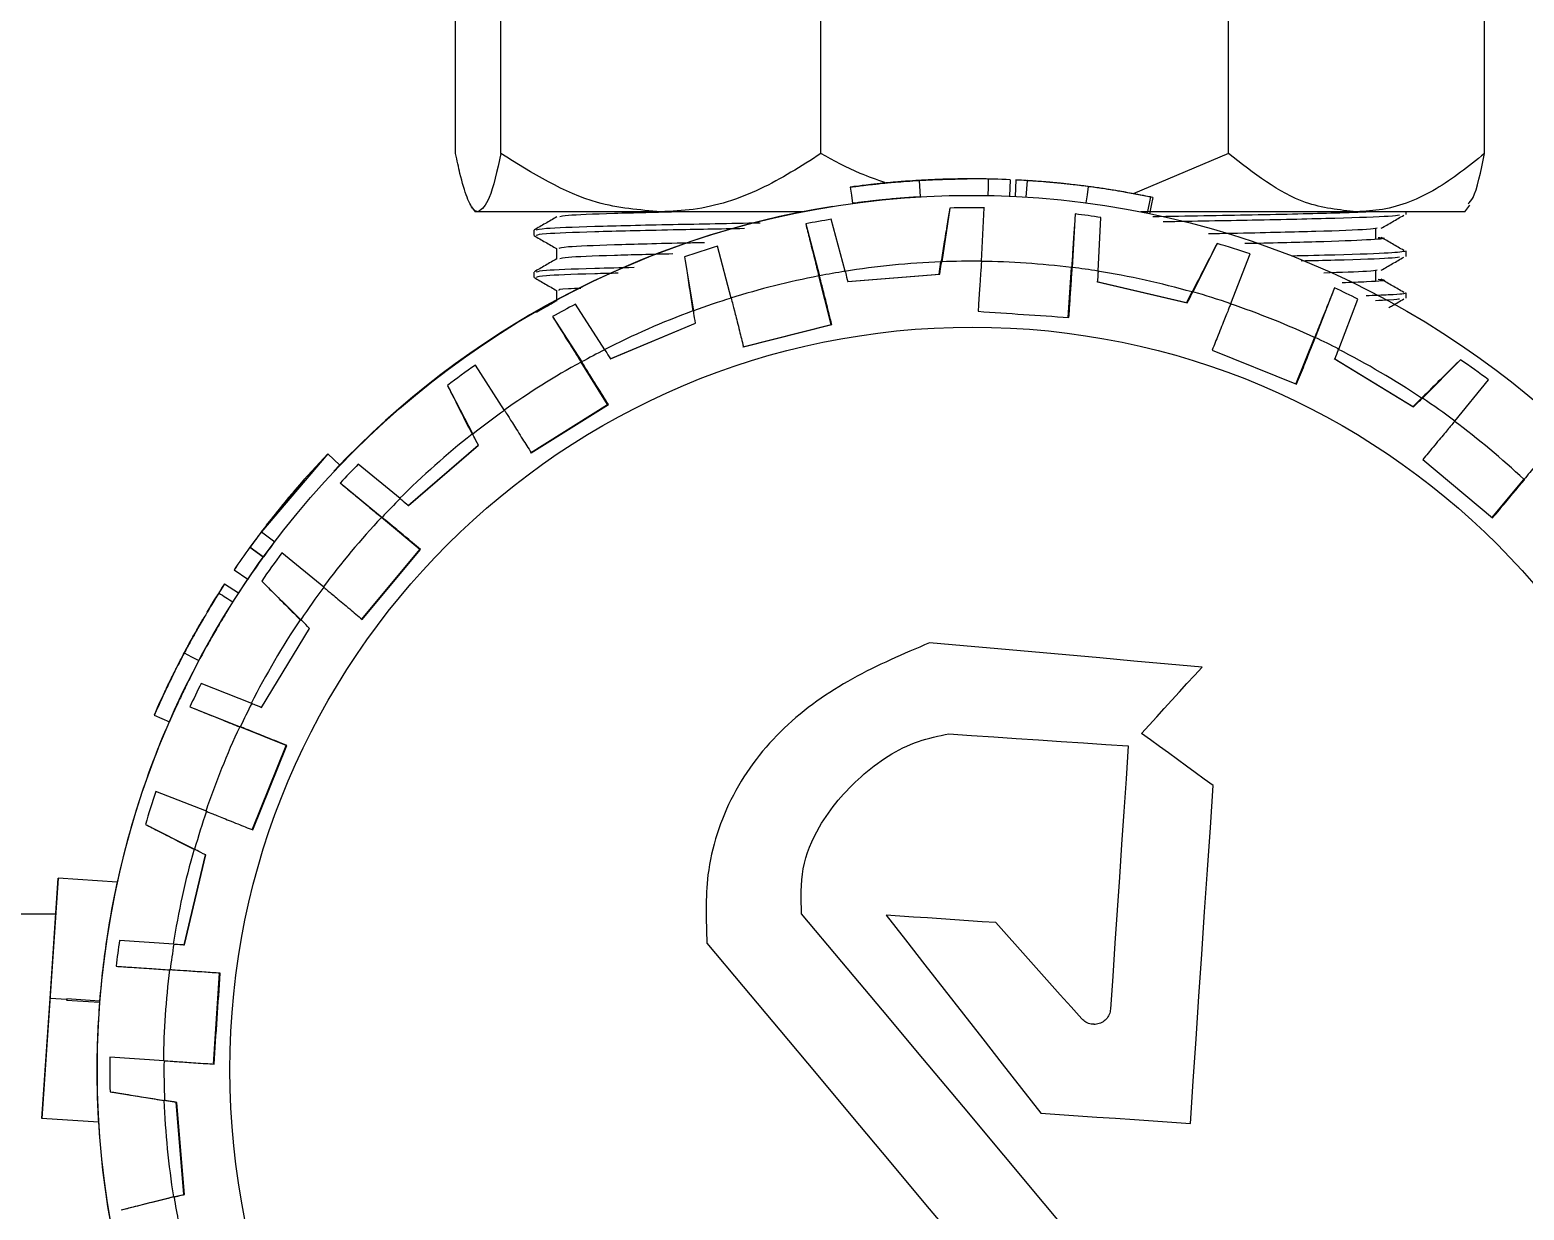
# Model space of a CAD drawing. Extents: x 75 to 2075, y 25 to 1460.
# Drawn here: x 618.4 to 693.9, y 686.2 to 745.8 of the extents above; entities that cross this region are included whole.
import ezdxf

# ---------------------------------------------------------------- set-up
doc = ezdxf.new("R2010")
doc.units = 0
doc.header["$LTSCALE"] = 5
doc.linetypes.add('SLD-KATı', pattern=[0])
doc.layers.get('0').update_dxf_attribs({"linetype": 'CONTINUOUS'})

msp = doc.modelspace()

# ---------------------------------------------------------------- linework, layer by layer
at = {"color": 7, "linetype": 'SLD-KATı'}
for p, q in [((639.938, 739.561), (639.938, 753.676)), ((642.221, 739.561), (642.221, 753.676)), ((658.392, 739.561), (658.392, 753.676)), ((678.976, 739.561), (678.976, 753.676)), ((691.917, 739.561), (691.917, 753.676)), ((678.976, 739.561), (674.168, 737.532)), ((666, 738.285), (665.994, 738.285)), ((667.959, 738.242), (667.922, 737.41)), ((663.356, 738.207), (663.405, 737.375)), ((672.424, 737.824), (672.225, 737.852)), ((672.566, 737.803), (672.424, 737.824)), ((675.166, 737.341), (673.793, 737.604)), ((640.744, 736.88), (640.927, 736.618)), ((664.897, 736.811), (664.493, 734.094)), ((666.006, 737.452), (666, 737.452)), ((666.499, 734.121), (666.646, 736.821)), ((675.032, 737.369), (674.865, 736.552)), ((690.927, 736.618), (691.165, 736.958)), ((641.08, 736.618), (640.927, 736.618)), ((650.307, 736.618), (641.08, 736.618)), ((657.441, 736.618), (650.307, 736.618)), ((657.623, 736.011), (658.319, 733.386)), ((659.614, 733.614), (658.917, 736.244)), ((671.236, 736.51), (671.089, 733.81)), ((672.391, 733.627), (672.539, 736.333)), ((685.446, 736.618), (674.545, 736.618)), ((690.927, 736.618), (685.446, 736.618)), ((687.961, 736.485), (687.961, 736.618)), ((643.893, 735.691), (643.893, 735.427)), ((686.424, 735.23), (686.424, 735.759)), ((645.039, 734.765), (645.039, 734.24)), ((653.858, 732.263), (653.162, 734.888)), ((678.402, 735.024), (677.179, 732.575)), ((679.096, 731.981), (680.069, 734.492)), ((687.961, 734.368), (687.961, 734.633)), ((651.501, 734.338), (651.958, 731.618)), ((664.357, 733.471), (664.457, 734.089)), ((670.883, 731.284), (671.054, 733.805)), ((643.893, 733.575), (643.893, 733.31)), ((658.903, 730.93), (658.286, 733.381)), ((659.739, 733.092), (664.385, 733.471)), ((659.747, 733.092), (664.393, 733.471)), ((664.357, 733.471), (664.362, 733.471)), ((664.385, 733.471), (664.393, 733.471)), ((676.861, 732.015), (672.325, 733.089)), ((672.356, 733.089), (676.892, 732.015)), ((686.424, 733.113), (686.424, 733.642)), ((645.039, 732.648), (645.039, 732.123)), ((676.857, 732.015), (677.142, 732.571)), ((684.338, 732.779), (683.365, 730.267)), ((684.547, 729.69), (685.522, 732.207)), ((687.961, 732.251), (687.961, 732.516)), ((647.467, 729.654), (645.989, 731.951)), ((676.884, 732.015), (676.861, 732.015)), ((644.83, 731.329), (646.305, 729.037)), ((647.746, 729.198), (652.047, 730.994)), ((647.754, 729.198), (652.055, 730.994)), ((652.02, 730.994), (652.024, 730.994)), ((652.047, 730.994), (652.055, 730.994)), ((654.442, 729.807), (658.903, 730.93)), ((654.478, 729.807), (658.939, 730.93)), ((658.903, 730.93), (658.939, 730.93)), ((682.387, 727.917), (683.328, 730.263)), ((678.155, 729.631), (682.424, 727.917)), ((688.298, 726.767), (684.316, 729.19)), ((684.348, 729.19), (688.329, 726.767)), ((642.409, 726.59), (640.935, 728.882)), ((647.617, 726.892), (646.273, 729.032)), ((690.694, 729.151), (688.775, 727.211)), ((639.525, 727.846), (640.802, 725.389)), ((690.415, 726.053), (692.114, 728.13)), ((688.295, 726.768), (688.737, 727.207)), ((643.722, 724.446), (647.617, 726.892)), ((643.758, 724.446), (647.654, 726.892)), ((647.617, 726.892), (647.654, 726.892)), ((688.321, 726.767), (688.298, 726.767)), ((637.543, 721.788), (641.079, 724.826)), ((637.552, 721.788), (641.087, 724.826)), ((641.051, 724.826), (641.056, 724.826)), ((641.079, 724.826), (641.087, 724.826)), ((633.483, 724.396), (630.134, 720.462)), ((633.482, 724.396), (633.483, 724.396)), ((633.483, 724.396), (634.085, 723.819)), ((688.793, 724.11), (692.324, 721.161)), ((637.137, 722.134), (635.02, 723.872)), ((630.387, 720.795), (632.314, 723.126)), ((634.11, 722.923), (636.223, 721.188)), ((692.287, 721.161), (693.908, 723.101)), ((638.132, 719.564), (636.192, 721.184)), ((630.134, 720.462), (630.798, 719.958)), ((630.381, 720.795), (630.383, 720.795)), ((630.384, 720.795), (630.387, 720.795)), ((629.546, 719.675), (629.544, 719.675)), ((629.544, 719.675), (629.545, 719.675)), ((629.551, 719.675), (629.547, 719.675)), ((629.547, 719.675), (630.222, 719.187)), ((629.551, 719.675), (630.226, 719.187)), ((633.274, 717.657), (631.162, 719.392)), ((635.183, 716.034), (638.132, 719.564)), ((635.22, 716.034), (638.169, 719.564)), ((638.132, 719.564), (638.169, 719.564)), ((630.226, 719.187), (630.222, 719.187)), ((628.745, 718.531), (628.744, 718.531)), ((628.744, 718.531), (629.434, 718.063)), ((628.745, 718.531), (629.435, 718.063)), ((629.423, 718.07), (628.963, 717.377)), ((629.435, 718.063), (629.434, 718.063)), ((630.141, 717.971), (632.116, 716.018)), ((628.265, 717.832), (628.268, 717.832)), ((628.268, 717.832), (628.966, 717.377)), ((627.369, 716.391), (627.365, 716.391)), ((630.13, 711.589), (632.554, 715.57)), ((630.138, 711.589), (632.562, 715.57)), ((632.526, 715.57), (632.531, 715.57)), ((632.554, 715.57), (632.562, 715.57)), ((677.645, 713.624), (677.645, 713.624)), ((629.637, 711.789), (627.085, 712.8)), ((626.513, 711.615), (629.06, 710.607)), ((631.376, 709.664), (629.03, 710.605)), ((629.662, 705.395), (631.376, 709.664)), ((629.699, 705.395), (631.412, 709.664)), ((631.376, 709.664), (631.412, 709.664)), ((664.858, 710.253), (664.858, 710.253)), ((674.592, 710.273), (674.592, 710.273)), ((627.347, 706.338), (624.799, 707.346)), ((678.206, 707.64), (678.207, 707.64)), ((624.268, 705.68), (626.752, 704.421)), ((626.231, 699.597), (627.306, 704.133)), ((626.239, 699.597), (627.314, 704.133)), ((627.278, 704.133), (627.283, 704.133)), ((627.306, 704.133), (627.314, 704.133)), ((619.856, 702.96), (619.035, 690.822)), ((619.456, 696.891), (619.856, 702.96)), ((622.841, 702.758), (619.856, 702.96)), ((619.734, 701.146), (514.26, 701.146)), ((657.415, 701.166), (657.415, 701.166)), ((667.233, 700.716), (667.233, 700.716)), ((625.701, 699.634), (622.959, 699.817)), ((622.781, 698.514), (625.517, 698.331)), ((628.009, 698.16), (625.488, 698.331)), ((627.699, 693.571), (628.009, 698.16)), ((628.009, 698.16), (628.046, 698.16)), ((619.035, 690.822), (619.456, 696.891)), ((620.29, 696.835), (619.456, 696.891)), ((620.287, 696.804), (621.95, 696.692)), ((621.955, 696.753), (620.292, 696.865)), ((671.567, 695.854), (671.567, 695.854)), ((672.189, 695.575), (672.189, 695.575)), ((625.207, 693.742), (622.471, 693.924)), ((622.48, 692.175), (625.234, 691.735)), ((625.822, 691.634), (625.204, 691.734)), ((625.822, 691.634), (625.826, 691.634)), ((626.201, 686.988), (625.822, 691.634)), ((625.849, 691.634), (625.826, 691.634)), ((626.229, 686.988), (625.849, 691.634)), ((625.849, 691.634), (625.857, 691.634)), ((626.237, 686.988), (625.857, 691.634)), ((621.893, 690.629), (619.035, 690.822)), ((625.684, 686.858), (626.201, 686.988)), ((626.201, 686.988), (626.206, 686.988)), ((626.229, 686.988), (626.237, 686.988)), ((625.713, 686.857), (623.048, 686.195))]:
    msp.add_line(p, q, dxfattribs=at)
at = {"color": 7, "linetype": 'SLD-KATı', "flags": 128}
for points in [[(666.845, 738.277), (666.837, 737.86), (666.829, 737.444)], [(668.24, 738.229), (668.22, 737.813), (668.199, 737.397)], [(659.875, 737.866), (659.931, 737.454), (659.988, 737.041)], [(668.802, 738.197), (668.776, 737.782), (668.75, 737.366)], [(671.89, 737.898), (671.836, 737.485), (671.781, 737.072)], [(675.166, 737.341), (675.081, 736.933), (674.996, 736.525)], [(677.645, 713.624), (675.926, 713.777), (674.206, 713.93), (672.486, 714.083), (670.764, 714.236), (669.042, 714.389), (667.32, 714.542), (665.598, 714.695), (663.876, 714.848)], [(677.645, 713.624), (675.926, 713.777), (674.206, 713.93), (672.485, 714.083), (670.764, 714.236), (669.042, 714.389), (667.32, 714.542), (665.598, 714.695), (663.876, 714.848)], [(626.23, 714.339), (626.598, 714.145), (626.967, 713.95)], [(674.592, 710.273), (674.974, 710.693), (675.357, 711.113), (675.739, 711.532), (676.12, 711.951), (676.502, 712.37), (676.883, 712.788), (677.264, 713.206), (677.645, 713.624)], [(674.592, 710.273), (674.974, 710.693), (675.356, 711.113), (675.738, 711.532), (676.12, 711.951), (676.502, 712.37), (676.883, 712.788), (677.264, 713.206), (677.645, 713.624)], [(624.713, 711.191), (625.095, 711.025), (625.477, 710.859)], [(664.858, 710.253), (665.991, 710.176), (667.124, 710.1), (668.257, 710.023), (669.39, 709.946), (670.522, 709.87), (671.655, 709.793), (672.787, 709.717), (673.919, 709.64)], [(673.919, 709.64), (673.807, 707.985), (673.695, 706.327), (673.583, 704.668), (673.471, 703.007), (673.358, 701.345), (673.246, 699.681), (673.133, 698.017), (673.021, 696.352)], [(678.207, 707.64), (677.755, 707.969), (677.303, 708.298), (676.851, 708.627), (676.399, 708.957), (675.947, 709.286), (675.496, 709.615), (675.044, 709.944), (674.592, 710.273)], [(678.206, 707.64), (677.755, 707.969), (677.303, 708.298), (676.851, 708.627), (676.399, 708.957), (675.947, 709.286), (675.495, 709.615), (675.044, 709.944), (674.592, 710.273)], [(677.053, 690.577), (677.197, 692.713), (677.342, 694.85), (677.486, 696.985), (677.631, 699.12), (677.775, 701.254), (677.919, 703.385), (678.063, 705.514), (678.207, 707.64)], [(677.053, 690.577), (677.197, 692.713), (677.342, 694.85), (677.486, 696.985), (677.631, 699.12), (677.775, 701.254), (677.919, 703.385), (678.063, 705.514), (678.206, 707.64)], [(673.75, 681.652), (671.713, 684.086), (669.673, 686.523), (667.63, 688.964), (665.586, 691.406), (663.541, 693.848), (661.497, 696.29), (659.455, 698.73), (657.415, 701.166)], [(673.75, 681.652), (671.713, 684.086), (669.673, 686.523), (667.63, 688.964), (665.586, 691.406), (663.541, 693.848), (661.497, 696.29), (659.455, 698.73), (657.415, 701.166)], [(667.233, 700.716), (666.539, 700.763), (665.846, 700.81), (665.153, 700.857), (664.46, 700.904), (663.767, 700.95), (663.073, 700.997), (662.38, 701.044), (661.687, 701.091)], [(667.233, 700.716), (666.54, 700.763), (665.846, 700.81), (665.153, 700.857), (664.46, 700.904), (663.767, 700.95), (663.074, 700.997), (662.38, 701.044), (661.688, 701.091)], [(661.688, 701.091), (662.663, 699.842), (663.64, 698.592), (664.617, 697.342), (665.594, 696.091), (666.571, 694.84), (667.548, 693.589), (668.525, 692.338), (669.503, 691.088)], [(671.567, 695.854), (671.025, 696.461), (670.483, 697.069), (669.942, 697.677), (669.4, 698.285), (668.858, 698.893), (668.316, 699.501), (667.774, 700.108), (667.233, 700.716)], [(671.567, 695.854), (671.025, 696.461), (670.483, 697.069), (669.942, 697.677), (669.4, 698.285), (668.858, 698.893), (668.316, 699.501), (667.774, 700.108), (667.233, 700.716)], [(652.632, 699.68), (654.469, 697.486), (656.308, 695.288), (658.15, 693.089), (659.993, 690.887), (661.836, 688.685), (663.679, 686.483), (665.521, 684.283), (667.362, 682.084)], [(669.503, 691.088), (670.447, 691.024), (671.392, 690.96), (672.336, 690.896), (673.28, 690.832), (674.224, 690.768), (675.167, 690.705), (676.11, 690.641), (677.053, 690.577)]]:
    msp.add_lwpolyline(points, dxfattribs=at)
at = {"color": 7, "linetype": 'SLD-KATı'}
for centre, radius in [((666.006, 693.285), 44.167), ((666.045, 693.285), 37.51)]:
    msp.add_circle(centre, radius, dxfattribs=at)
for centre, radius, start, end in [((665.975, 692.946), 45.339, 87.4922, 89.63814), ((665.981, 693.283), 44.169, 99.11098, 136.80554), ((666.006, 693.378), 43.448, 89.15576, 91.46252), ((665.977, 693.457), 43.366, 99.37003, 101.10753), ((666.011, 693.313), 43.512, 81.37148, 83.10315), ((666.089, 693.037), 43.802, 107.1646, 109.4527), ((665.973, 693.176), 43.654, 71.1627, 73.45854), ((666.009, 693.272), 40.846, 92.17794, 99.05491), ((666.04, 693.394), 40.729, 89.35398, 92.17754), ((666.006, 693.257), 40.861, 82.90353, 89.35713), ((666.025, 693.143), 40.981, 81.06242, 82.90161), ((666.011, 693.274), 40.845, 100.903, 107.35914), ((666.006, 693.481), 40.639, 99.04899, 100.90367), ((666.008, 693.287), 40.831, 74.17576, 81.05533), ((666.01, 693.376), 40.741, 107.35401, 110.17671), ((666.049, 693.303), 40.819, 71.35889, 74.17624), ((666.225, 693.739), 43.037, 63.36051, 65.11131), ((665.8, 693.671), 43.102, 117.36315, 119.11129), ((666.013, 693.274), 40.845, 110.17805, 117.05526), ((666.008, 693.284), 40.835, 64.90204, 71.35979), ((665.882, 692.956), 41.204, 63.065, 64.89424), ((666.14, 693.099), 41.049, 117.05961, 118.89577), ((666.021, 693.306), 40.808, 56.17478, 63.05807), ((666.015, 693.274), 43.554, 125.1589, 127.46005), ((666.02, 693.266), 40.856, 118.90293, 125.35733), ((665.869, 693.092), 43.778, 53.16506, 55.4544), ((666.112, 693.384), 40.717, 53.35478, 56.17916), ((666.122, 693.18), 40.97, 125.36451, 128.17151), ((666.006, 693.283), 40.837, 46.90123, 53.35873), ((666.016, 693.276), 40.846, 128.17744, 135.05448), ((665.994, 693.285), 44.999, 136.26235, 142.31371), ((665.916, 693.371), 43.415, 135.36853, 137.10405), ((666.032, 693.255), 45.046, 138.46184, 142.31224), ((665.814, 693.506), 40.52, 135.04909, 136.90922), ((666.018, 693.277), 40.846, 136.90292, 143.35888), ((665.98, 693.296), 44.983, 142.31526, 144.0958), ((665.825, 693.416), 44.781, 142.84593, 144.09791), ((665.741, 693.463), 44.69, 144.0885, 145.88067), ((665.75, 693.458), 44.699, 144.08869, 145.88049), ((666.092, 693.224), 43.645, 143.161, 145.45732), ((666.351, 693.025), 44.603, 142.85363, 144.08728), ((666.059, 693.242), 44.243, 144.0971, 145.87391), ((666.111, 693.203), 45.154, 146.94552, 149.10021), ((666.114, 693.203), 45.154, 146.94552, 149.10021), ((666.051, 693.279), 40.849, 143.3597, 146.175), ((666.004, 693.287), 40.829, 146.17593, 153.05574), ((665.918, 693.328), 43.442, 153.37041, 155.1049), ((665.865, 693.372), 40.641, 153.05267, 154.90736), ((665.977, 693.286), 44.164, 157.09501, 171.20844), ((666.019, 693.28), 40.846, 154.90258, 161.35863), ((666.046, 693.273), 43.582, 161.16, 163.45971), ((666.039, 693.286), 40.835, 161.35912, 164.17544), ((666.009, 693.284), 40.835, 164.17646, 171.05521), ((665.938, 693.294), 43.471, 171.37039, 173.10369), ((666.07, 693.281), 40.866, 171.05675, 172.90112), ((666.005, 693.285), 40.831, 172.90125, 179.35956), ((669.148, 693.04), 47.339, 175.50147, 175.57576), ((666.009, 693.285), 43.542, 179.15856, 181.46033), ((666.045, 693.285), 40.841, 179.35905, 182.17493), ((665.979, 693.285), 44.166, 179.86148, 195.24662), ((666.011, 693.285), 40.836, 182.1767, 189.05535), ((666.026, 693.282), 40.821, 189.05626, 190.90262)]:
    msp.add_arc(centre, radius, start, end, dxfattribs=at)
for centre, major_axis, ratio, start_param, end_param in [((665.986, 693.285), (-30.193, 32.282), 0.998332, 0.666205, 0.741056), ((665.985, 693.285), (33.525, 31.313), 0.998333, 2.31195, 2.312619), ((665.986, 693.285), (-31.332, 33.5), 0.998332, 0.741458, 0.742127), ((665.985, 693.285), (32.306, 30.174), 0.998333, 2.312267, 2.387059)]:
    msp.add_ellipse(centre, major_axis=major_axis, ratio=ratio, start_param=start_param, end_param=end_param, dxfattribs=at)
for points, knots in [([(641.08, 736.618), (641.014, 736.636), (640.824, 736.689), (640.511, 737.28), (640.197, 738.336), (640.011, 739.216), (639.938, 739.561)], [0, 0, 0, 0, 0.163832, 0.474632, 0.794388, 1, 1, 1, 1]), ([(642.221, 739.561), (642.031, 738.7), (641.67, 737.067), (641.269, 736.762), (641.08, 736.618)], [0, 0, 0, 0, 0.527508, 1, 1, 1, 1]), ([(650.307, 736.618), (649.224, 736.712), (646.385, 736.958), (643.813, 738.566), (642.221, 739.561)], [0, 0, 0, 0, 0.38142, 1, 1, 1, 1]), ([(658.392, 739.561), (657.386, 738.92), (655.341, 737.618), (652.559, 736.726), (650.853, 736.644), (650.307, 736.618)], [0, 0, 0, 0, 0.396745, 0.806752, 1, 1, 1, 1]), ([(661.628, 738.095), (661.208, 738.242), (660.087, 738.633), (659.044, 739.204), (658.392, 739.561)], [0, 0, 0, 0, 0.374886, 1, 1, 1, 1]), ([(685.446, 736.618), (684.58, 736.712), (682.308, 736.958), (680.249, 738.566), (678.976, 739.561)], [0, 0, 0, 0, 0.38142, 1, 1, 1, 1]), ([(691.917, 739.561), (691.112, 738.92), (689.475, 737.618), (687.249, 736.726), (685.884, 736.644), (685.446, 736.618)], [0, 0, 0, 0, 0.396745, 0.806751, 1, 1, 1, 1]), ([(691.081, 737.017), (691.166, 737.099), (691.462, 737.386), (691.728, 738.657), (691.917, 739.561)], [0, 0, 0, 0, 0.288808, 1, 1, 1, 1]), ([(663.348, 738.207), (663.808, 738.23), (664.499, 738.264), (665.198, 738.278), (665.554, 738.283), (665.706, 738.284), (665.783, 738.284)], [0, 0, 0, 0, 0.500318, 0.750429, 0.875334, 1, 1, 1, 1]), ([(665.447, 738.282), (665.435, 738.282), (665.42, 738.282), (664.995, 738.274), (664.569, 738.263), (664.014, 738.243), (663.571, 738.219), (663.349, 738.207)], [0, 0, 0, 0, 0.497974, 0.622798, 0.74799, 0.873718, 1, 1, 1, 1]), ([(666.845, 738.277), (666.829, 738.277), (666.796, 738.278), (666.444, 738.284), (665.828, 738.286), (665.145, 738.279), (664.279, 738.256), (663.664, 738.223), (663.356, 738.207)], [0, 0, 0, 0, 0.24892, 0.497499, 0.622366, 0.74757, 0.873484, 1, 1, 1, 1]), ([(663.37, 738.208), (663.441, 738.212), (663.582, 738.22), (663.86, 738.234), (664.194, 738.249), (664.547, 738.262), (664.728, 738.267), (664.818, 738.269)], [0, 0, 0, 0, 0.125756, 0.251387, 0.501747, 0.751284, 1, 1, 1, 1]), ([(664.818, 738.269), (664.95, 738.272), (665.213, 738.278), (665.408, 738.281), (665.432, 738.281), (665.447, 738.282)], [0, 0, 0, 0, 0.249911, 0.500008, 1, 1, 1, 1]), ([(670.283, 738.08), (669.99, 738.107), (669.406, 738.159), (668.721, 738.203), (668.298, 738.226), (668.259, 738.228), (668.24, 738.229)], [0, 0, 0, 0, 0.252257, 0.502583, 0.751404, 1, 1, 1, 1]), ([(663.356, 738.207), (663.048, 738.187), (662.433, 738.147), (661.571, 738.069), (660.875, 737.993), (660.311, 737.925), (659.905, 737.871), (659.885, 737.868), (659.875, 737.866)], [0, 0, 0, 0, 0.126499, 0.252547, 0.377658, 0.502458, 0.751109, 1, 1, 1, 1]), ([(659.875, 737.866), (659.889, 737.869), (659.918, 737.873), (660.287, 737.922), (660.791, 737.985), (661.143, 738.022), (661.262, 738.034)], [0, 0, 0, 0, 0.362716, 0.724956, 0.906862, 1, 1, 1, 1]), ([(661.262, 738.035), (661.273, 738.036), (661.286, 738.038), (661.724, 738.082), (662.14, 738.12), (662.704, 738.166), (663.148, 738.194), (663.37, 738.208)], [0, 0, 0, 0, 0.4979516, 0.622754, 0.7479578, 0.8736678, 1, 1, 1, 1]), ([(663.349, 738.207), (663.128, 738.193), (662.686, 738.165), (662.13, 738.119), (661.71, 738.081), (661.285, 738.038), (661.272, 738.037), (661.262, 738.035)], [0, 0, 0, 0, 0.1262339, 0.2519696, 0.3771554, 0.5019799, 1, 1, 1, 1]), ([(671.89, 737.898), (671.507, 737.945), (670.743, 738.04), (669.876, 738.119), (669.335, 738.161), (669.041, 738.182), (668.836, 738.195), (668.813, 738.197), (668.802, 738.197)], [0, 0, 0, 0, 0.251751, 0.502306, 0.626191, 0.751867, 0.876198, 1, 1, 1, 1]), ([(671.771, 737.912), (671.486, 737.948), (671.057, 738.001), (670.548, 738.054), (670.221, 738.086), (669.958, 738.11), (669.694, 738.133), (669.659, 738.136), (669.635, 738.137)], [0, 0, 0, 0, 0.251709, 0.378686, 0.50301, 0.627342, 0.752573, 1, 1, 1, 1]), ([(672.225, 737.852), (671.98, 737.885), (671.49, 737.951), (670.92, 738.016), (670.535, 738.056), (670.327, 738.076), (670.235, 738.085), (670.198, 738.089), (670.196, 738.089), (670.196, 738.089)], [0, 0, 0, 0, 0.25192, 0.50289, 0.626559, 0.752115, 0.875986, 0.937991, 1, 1, 1, 1]), ([(675.032, 737.369), (674.941, 737.388), (674.759, 737.425), (674.055, 737.561), (673.044, 737.736), (672.276, 737.844), (671.89, 737.898)], [0, 0, 0, 0, 0.248382, 0.497311, 0.74784, 1, 1, 1, 1]), ([(673.793, 737.604), (673.731, 737.615), (673.607, 737.637), (673.279, 737.692), (672.898, 737.753), (672.673, 737.786), (672.566, 737.802)], [0, 0, 0, 0, 0.3377473, 0.6754884, 0.8444773, 1, 1, 1, 1]), ([(663.405, 737.375), (663.102, 737.356), (662.498, 737.316), (661.651, 737.239), (660.97, 737.165), (660.129, 737.063), (660.051, 737.051), (659.988, 737.041)], [0, 0, 0, 0, 0.125356, 0.250587, 0.375579, 0.500982, 1, 1, 1, 1]), ([(664.897, 736.811), (664.857, 736.56), (664.776, 736.058), (664.616, 735.069), (664.506, 734.393), (664.457, 734.089)], [0, 0, 0, 0, 0.355371, 0.710582, 1, 1, 1, 1]), ([(645.046, 736.361), (644.855, 736.25), (644.473, 736.03), (644.091, 735.809), (643.9, 735.699)], [0, 0, 0, 0, 0.499978, 1, 1, 1, 1]), ([(655.324, 736.049), (653.795, 736.022), (650.455, 735.962), (646.73, 735.873), (644.254, 735.776), (644.088, 735.718), (644.013, 735.691)], [0, 0, 0, 0, 0.227941, 0.497779, 0.7729, 1, 1, 1, 1]), ([(651.293, 736.618), (650.106, 736.59), (647.555, 736.531), (645.451, 736.44), (645.279, 736.385), (645.206, 736.361)], [0, 0, 0, 0, 0.334063, 0.717492, 1, 1, 1, 1]), ([(657.623, 736.011), (657.684, 735.769), (657.806, 735.286), (658.046, 734.331), (658.212, 733.675), (658.286, 733.381)], [0, 0, 0, 0, 0.355713, 0.711405, 1, 1, 1, 1]), ([(671.236, 736.51), (671.219, 736.262), (671.186, 735.765), (671.12, 734.782), (671.074, 734.108), (671.054, 733.805)], [0, 0, 0, 0, 0.355718, 0.711397, 1, 1, 1, 1]), ([(686.118, 736.618), (685.586, 736.596), (684.26, 736.54), (680.464, 736.461), (676.89, 736.397), (675.157, 736.366)], [0, 0, 0, 0, 0.25636, 0.639541, 1, 1, 1, 1]), ([(687.623, 736.449), (687.496, 736.429), (687.163, 736.377), (684.569, 736.287), (680.66, 736.199), (677.246, 736.139), (675.686, 736.112)], [0, 0, 0, 0, 0.1808335, 0.4733067, 0.7593108, 1, 1, 1, 1]), ([(686.696, 735.788), (686.886, 735.899), (687.266, 736.119), (687.646, 736.34), (687.836, 736.45)], [0, 0, 0, 0, 0.499999, 1, 1, 1, 1]), ([(643.9, 735.418), (644.091, 735.308), (644.47, 735.089), (644.85, 734.869), (645.039, 734.761)], [0, 0, 0, 0, 0.503194, 1, 1, 1, 1]), ([(654.531, 735.77), (653.283, 735.747), (650.233, 735.692), (646.737, 735.609), (644.253, 735.511), (644.088, 735.453), (644.013, 735.427)], [0, 0, 0, 0, 0.1948, 0.476221, 0.763151, 1, 1, 1, 1]), ([(686.495, 735.787), (686.376, 735.768), (686.063, 735.715), (683.566, 735.625), (680.69, 735.555), (678.467, 735.513), (677.966, 735.504)], [0, 0, 0, 0, 0.214593, 0.56178, 0.901286, 1, 1, 1, 1]), ([(686.546, 735.33), (686.659, 735.318), (687.076, 735.274), (686.157, 735.199), (683.816, 735.099), (681.091, 735.04), (679.811, 735.012)], [0, 0, 0, 0, 0.113028, 0.417436, 0.726427, 1, 1, 1, 1]), ([(687.835, 734.668), (687.644, 734.778), (687.264, 734.998), (686.884, 735.219), (686.694, 735.329)], [0, 0, 0, 0, 0.500001, 1, 1, 1, 1]), ([(652.508, 735.057), (652.239, 735.052), (650.304, 735.014), (647.775, 734.947), (645.371, 734.85), (645.221, 734.791), (645.152, 734.765)], [0, 0, 0, 0, 0.053381, 0.384193, 0.721482, 1, 1, 1, 1]), ([(650.904, 734.492), (649.859, 734.467), (647.456, 734.411), (645.454, 734.323), (645.28, 734.268), (645.206, 734.245)], [0, 0, 0, 0, 0.307035, 0.706026, 1, 1, 1, 1]), ([(678.402, 735.024), (678.286, 734.798), (678.054, 734.345), (677.596, 733.454), (677.283, 732.845), (677.142, 732.571)], [0, 0, 0, 0, 0.355371, 0.710571, 1, 1, 1, 1]), ([(687.959, 734.633), (687.77, 734.601), (687.389, 734.537), (685.175, 734.451), (682.922, 734.402), (682.157, 734.386)], [0, 0, 0, 0, 0.393704, 0.794284, 1, 1, 1, 1]), ([(645.046, 734.244), (644.855, 734.134), (644.473, 733.913), (644.091, 733.693), (643.9, 733.582)], [0, 0, 0, 0, 0.499978, 1, 1, 1, 1]), ([(648.949, 733.803), (648.257, 733.787), (646.151, 733.74), (644.291, 733.659), (644.1, 733.601), (644.013, 733.575)], [0, 0, 0, 0, 0.211547, 0.643468, 1, 1, 1, 1]), ([(651.501, 734.338), (651.54, 734.087), (651.619, 733.583), (651.772, 732.594), (651.877, 731.917), (651.924, 731.612)], [0, 0, 0, 0, 0.355392, 0.710589, 1, 1, 1, 1]), ([(664.393, 733.471), (664.424, 733.663), (664.477, 733.991), (664.488, 734.064), (664.493, 734.094)], [0, 0, 0, 0, 0.58336, 1, 1, 1, 1]), ([(666.499, 734.121), (666.499, 734.107), (666.496, 734.059), (666.474, 733.737), (666.426, 733.016), (666.374, 732.237), (666.34, 731.737), (666.331, 731.594)], [0, 0, 0, 0, 0.102985, 0.3668036, 0.6306127, 0.8946818, 1, 1, 1, 1]), ([(670.92, 731.284), (670.939, 731.557), (670.981, 732.186), (671.036, 733.009), (671.071, 733.54), (671.086, 733.762), (671.088, 733.797), (671.089, 733.81)], [0, 0, 0, 0, 0.202889, 0.467545, 0.731791, 0.897057, 1, 1, 1, 1]), ([(687.623, 734.332), (687.488, 734.312), (687.134, 734.26), (685.299, 734.19), (683.241, 734.145), (682.656, 734.133)], [0, 0, 0, 0, 0.306867, 0.803182, 1, 1, 1, 1]), ([(686.696, 733.672), (686.886, 733.782), (687.266, 734.002), (687.646, 734.223), (687.836, 734.333)], [0, 0, 0, 0, 0.499999, 1, 1, 1, 1]), ([(643.9, 733.302), (644.091, 733.191), (644.47, 732.972), (644.85, 732.753), (645.039, 732.644)], [0, 0, 0, 0, 0.503194, 1, 1, 1, 1]), ([(648.144, 733.519), (647.739, 733.51), (645.941, 733.468), (644.306, 733.394), (644.104, 733.336), (644.013, 733.31)], [0, 0, 0, 0, 0.137223, 0.609859, 1, 1, 1, 1]), ([(658.939, 730.93), (658.852, 731.276), (658.678, 731.966), (658.476, 732.769), (658.35, 733.266), (658.328, 733.349), (658.319, 733.386)], [0, 0, 0, 0, 0.264594, 0.529297, 0.793678, 1, 1, 1, 1]), ([(659.614, 733.614), (659.618, 733.602), (659.63, 733.556), (659.681, 733.354), (659.738, 733.127), (659.747, 733.092)], [0, 0, 0, 0, 0.242334, 0.882109, 1, 1, 1, 1]), ([(672.391, 733.627), (672.391, 733.614), (672.388, 733.567), (672.374, 733.359), (672.359, 733.126), (672.356, 733.089)], [0, 0, 0, 0, 0.242351, 0.882115, 1, 1, 1, 1]), ([(686.495, 733.671), (686.389, 733.651), (686.139, 733.603), (684.651, 733.554), (683.793, 733.525)], [0, 0, 0, 0, 0.423216, 1, 1, 1, 1]), ([(686.546, 733.213), (686.655, 733.201), (687.06, 733.157), (686.52, 733.098), (685.163, 733.049), (684.716, 733.032)], [0, 0, 0, 0, 0.199473, 0.736695, 1, 1, 1, 1]), ([(687.835, 732.551), (687.644, 732.661), (687.264, 732.882), (686.884, 733.102), (686.694, 733.212)], [0, 0, 0, 0, 0.500001, 1, 1, 1, 1]), ([(646.265, 732.755), (646.04, 732.746), (645.121, 732.709), (645.139, 732.675), (645.152, 732.648)], [0, 0, 0, 0, 0.244931, 1, 1, 1, 1]), ([(653.858, 732.263), (653.872, 732.209), (653.9, 732.099), (654.054, 731.492), (654.254, 730.698), (654.41, 730.08), (654.478, 729.807)], [0, 0, 0, 0, 0.263757, 0.527585, 0.791623, 1, 1, 1, 1]), ([(676.892, 732.015), (676.98, 732.187), (677.132, 732.483), (677.165, 732.548), (677.179, 732.575)], [0, 0, 0, 0, 0.583359, 1, 1, 1, 1]), ([(684.338, 732.779), (684.245, 732.548), (684.06, 732.086), (683.693, 731.172), (683.441, 730.544), (683.328, 730.263)], [0, 0, 0, 0, 0.355708, 0.711405, 1, 1, 1, 1]), ([(687.959, 732.516), (687.864, 732.484), (687.729, 732.439), (686.348, 732.392), (685.941, 732.378)], [0, 0, 0, 0, 0.705094, 1, 1, 1, 1]), ([(687.623, 732.216), (687.566, 732.196), (687.487, 732.168), (686.641, 732.139), (686.404, 732.131)], [0, 0, 0, 0, 0.720331, 1, 1, 1, 1]), ([(687.073, 731.774), (687.137, 731.811), (687.392, 731.959), (687.646, 732.106), (687.836, 732.217)], [0, 0, 0, 0, 0.253052, 1, 1, 1, 1]), ([(645.046, 732.127), (644.855, 732.017), (644.511, 731.819), (644.168, 731.621), (644.016, 731.533)], [0, 0, 0, 0, 0.556314, 1, 1, 1, 1]), ([(652.055, 730.994), (652.026, 731.186), (651.974, 731.515), (651.963, 731.587), (651.958, 731.618)], [0, 0, 0, 0, 0.58335, 1, 1, 1, 1]), ([(666.331, 731.594), (667.095, 731.542), (668.625, 731.439), (670.155, 731.335), (670.92, 731.284)], [0, 0, 0, 0, 0.500001, 1, 1, 1, 1]), ([(679.096, 731.981), (679.075, 731.929), (679.034, 731.824), (678.801, 731.243), (678.497, 730.483), (678.259, 729.892), (678.155, 729.631)], [0, 0, 0, 0, 0.263758, 0.527593, 0.791622, 1, 1, 1, 1]), ([(644.83, 731.329), (644.963, 731.118), (645.228, 730.696), (645.752, 729.862), (646.112, 729.289), (646.273, 729.032)], [0, 0, 0, 0, 0.355706, 0.711404, 1, 1, 1, 1]), ([(682.424, 727.917), (682.556, 728.248), (682.821, 728.909), (683.129, 729.676), (683.319, 730.152), (683.351, 730.232), (683.365, 730.267)], [0, 0, 0, 0, 0.264606, 0.529293, 0.793677, 1, 1, 1, 1]), ([(647.467, 729.654), (647.474, 729.643), (647.499, 729.603), (647.61, 729.427), (647.735, 729.229), (647.754, 729.198)], [0, 0, 0, 0, 0.242342, 0.882089, 1, 1, 1, 1]), ([(684.547, 729.69), (684.542, 729.678), (684.525, 729.635), (684.448, 729.442), (684.361, 729.224), (684.348, 729.19)], [0, 0, 0, 0, 0.242333, 0.88208, 1, 1, 1, 1]), ([(647.654, 726.892), (647.464, 727.194), (647.085, 727.797), (646.645, 728.497), (646.372, 728.931), (646.325, 729.005), (646.305, 729.037)], [0, 0, 0, 0, 0.264584, 0.529285, 0.793663, 1, 1, 1, 1]), ([(690.694, 729.151), (690.513, 728.971), (690.152, 728.613), (689.442, 727.907), (688.956, 727.424), (688.737, 727.207)], [0, 0, 0, 0, 0.3553738, 0.7105753, 1, 1, 1, 1]), ([(639.525, 727.846), (639.64, 727.619), (639.87, 727.165), (640.322, 726.271), (640.631, 725.659), (640.769, 725.384)], [0, 0, 0, 0, 0.355389, 0.710586, 1, 1, 1, 1]), ([(688.329, 726.767), (688.467, 726.903), (688.702, 727.138), (688.754, 727.189), (688.775, 727.211)], [0, 0, 0, 0, 0.583366, 1, 1, 1, 1]), ([(642.409, 726.59), (642.44, 726.543), (642.5, 726.447), (642.834, 725.917), (643.27, 725.224), (643.609, 724.684), (643.758, 724.446)], [0, 0, 0, 0, 0.263755, 0.52759, 0.79161, 1, 1, 1, 1]), ([(690.415, 726.053), (690.379, 726.01), (690.307, 725.923), (689.906, 725.443), (689.382, 724.815), (688.974, 724.325), (688.793, 724.11)], [0, 0, 0, 0, 0.2637595, 0.5275881, 0.7916198, 1, 1, 1, 1]), ([(641.087, 724.826), (641, 724.999), (640.849, 725.296), (640.816, 725.362), (640.802, 725.389)], [0, 0, 0, 0, 0.583353, 1, 1, 1, 1]), ([(695.645, 725.182), (695.485, 724.99), (695.166, 724.608), (694.535, 723.852), (694.102, 723.333), (693.908, 723.101)], [0, 0, 0, 0, 0.355706, 0.7114, 1, 1, 1, 1]), ([(634.11, 722.923), (634.302, 722.763), (634.684, 722.444), (635.44, 721.812), (635.96, 721.379), (636.192, 721.184)], [0, 0, 0, 0, 0.3557018, 0.7114099, 1, 1, 1, 1]), ([(692.324, 721.161), (692.552, 721.434), (693.009, 721.981), (693.538, 722.616), (693.866, 723.009), (693.921, 723.075), (693.945, 723.104)], [0, 0, 0, 0, 0.264581, 0.529288, 0.793666, 1, 1, 1, 1]), ([(637.137, 722.134), (637.147, 722.125), (637.184, 722.095), (637.344, 721.962), (637.524, 721.812), (637.552, 721.788)], [0, 0, 0, 0, 0.242346, 0.8821, 1, 1, 1, 1]), ([(638.169, 719.564), (637.895, 719.792), (637.349, 720.249), (636.713, 720.779), (636.319, 721.108), (636.252, 721.163), (636.223, 721.188)], [0, 0, 0, 0, 0.264581, 0.529284, 0.793663, 1, 1, 1, 1]), ([(630.141, 717.971), (630.321, 717.791), (630.68, 717.429), (631.385, 716.719), (631.869, 716.233), (632.085, 716.014)], [0, 0, 0, 0, 0.355383, 0.710563, 1, 1, 1, 1]), ([(627.98, 717.361), (627.971, 717.347), (627.954, 717.319), (627.767, 717.021), (627.446, 716.494), (627.098, 715.907), (626.668, 715.154), (626.376, 714.611), (626.23, 714.339)], [0, 0, 0, 0, 0.248919, 0.497496, 0.622361, 0.747564, 0.873476, 1, 1, 1, 1]), ([(627.42, 716.46), (627.525, 716.632), (627.734, 716.974), (627.94, 717.3), (627.964, 717.337), (627.98, 717.361)], [0, 0, 0, 0, 0.250374, 0.500476, 1, 1, 1, 1]), ([(627.98, 717.361), (628.097, 717.287), (628.332, 717.138), (628.566, 716.99), (628.684, 716.916)], [0, 0, 0, 0, 0.500033, 1, 1, 1, 1]), ([(633.274, 717.657), (633.318, 717.621), (633.405, 717.549), (633.886, 717.147), (634.515, 716.623), (635.004, 716.214), (635.22, 716.034)], [0, 0, 0, 0, 0.263757, 0.527582, 0.791619, 1, 1, 1, 1]), ([(628.684, 716.916), (628.675, 716.902), (628.659, 716.874), (628.475, 716.582), (628.16, 716.065), (627.819, 715.49), (627.397, 714.75), (627.11, 714.217), (626.967, 713.95)], [0, 0, 0, 0, 0.250529, 0.500423, 0.625487, 0.750233, 0.874983, 1, 1, 1, 1]), ([(627.25, 716.169), (627.244, 716.159), (627.235, 716.147), (627.021, 715.781), (626.809, 715.411), (626.538, 714.927), (626.328, 714.535), (626.223, 714.339)], [0, 0, 0, 0, 0.49797, 0.622792, 0.747984, 0.873714, 1, 1, 1, 1]), ([(626.236, 714.353), (626.27, 714.415), (626.336, 714.54), (626.468, 714.786), (626.629, 715.079), (626.801, 715.387), (626.891, 715.545), (626.935, 715.623)], [0, 0, 0, 0, 0.125778, 0.25142, 0.501779, 0.751288, 1, 1, 1, 1]), ([(626.935, 715.623), (627.001, 715.737), (627.132, 715.966), (627.231, 716.135), (627.243, 716.155), (627.25, 716.169)], [0, 0, 0, 0, 0.249913, 0.500009, 1, 1, 1, 1]), ([(632.562, 715.57), (632.425, 715.708), (632.19, 715.944), (632.138, 715.996), (632.116, 716.018)], [0, 0, 0, 0, 0.583368, 1, 1, 1, 1]), ([(663.876, 714.848), (662.559, 714.288), (659.934, 713.172), (656.39, 710.704), (653.754, 707.283), (652.493, 703.402), (652.589, 700.832), (652.632, 699.68)], [0, 0, 0, 0, 0.209348, 0.417478, 0.624677, 0.831743, 1, 1, 1, 1]), ([(626.23, 714.339), (626.087, 714.066), (625.802, 713.519), (625.422, 712.743), (625.125, 712.109), (624.89, 711.592), (624.726, 711.217), (624.717, 711.2), (624.713, 711.191)], [0, 0, 0, 0, 0.126492, 0.252539, 0.377655, 0.502456, 0.751108, 1, 1, 1, 1]), ([(625.289, 712.464), (625.293, 712.473), (625.299, 712.485), (625.49, 712.881), (625.673, 713.256), (625.927, 713.762), (626.133, 714.156), (626.236, 714.353)], [0, 0, 0, 0, 0.497955, 0.622759, 0.747958, 0.873675, 1, 1, 1, 1]), ([(626.223, 714.339), (626.121, 714.143), (625.915, 713.751), (625.666, 713.252), (625.481, 712.873), (625.297, 712.486), (625.293, 712.474), (625.289, 712.464)], [0, 0, 0, 0, 0.126233, 0.251964, 0.37715, 0.501976, 1, 1, 1, 1]), ([(626.967, 713.95), (626.826, 713.681), (626.546, 713.144), (626.173, 712.38), (625.882, 711.76), (625.533, 710.989), (625.502, 710.917), (625.477, 710.859)], [0, 0, 0, 0, 0.125357, 0.250594, 0.375579, 0.500986, 1, 1, 1, 1]), ([(624.713, 711.191), (624.718, 711.204), (624.729, 711.232), (624.879, 711.574), (625.085, 712.036), (625.235, 712.354), (625.285, 712.46)], [0, 0, 0, 0, 0.363405, 0.726335, 0.908584, 1, 1, 1, 1]), ([(626.513, 711.615), (626.744, 711.523), (627.207, 711.337), (628.121, 710.97), (628.749, 710.718), (629.03, 710.605)], [0, 0, 0, 0, 0.35571, 0.711411, 1, 1, 1, 1]), ([(629.637, 711.789), (629.649, 711.785), (629.693, 711.767), (629.887, 711.689), (630.104, 711.602), (630.138, 711.589)], [0, 0, 0, 0, 0.242343, 0.882107, 1, 1, 1, 1]), ([(631.412, 709.664), (631.082, 709.797), (630.421, 710.062), (629.652, 710.37), (629.176, 710.561), (629.095, 710.593), (629.06, 710.607)], [0, 0, 0, 0, 0.264596, 0.529294, 0.793677, 1, 1, 1, 1]), ([(657.415, 701.166), (657.387, 701.932), (657.33, 703.462), (658.381, 705.929), (660.334, 708.218), (662.704, 709.8), (664.338, 710.144), (664.858, 710.253)], [0, 0, 0, 0, 0.177615, 0.354739, 0.611057, 0.876396, 1, 1, 1, 1]), ([(657.415, 701.166), (657.387, 701.932), (657.331, 703.462), (658.381, 705.929), (660.334, 708.218), (662.704, 709.8), (664.339, 710.144), (664.858, 710.253)], [0, 0, 0, 0, 0.177614, 0.354738, 0.611056, 0.876393, 1, 1, 1, 1]), ([(627.347, 706.338), (627.399, 706.317), (627.504, 706.275), (628.086, 706.042), (628.846, 705.737), (629.438, 705.5), (629.699, 705.395)], [0, 0, 0, 0, 0.26376, 0.527591, 0.791622, 1, 1, 1, 1]), ([(624.268, 705.68), (624.495, 705.564), (624.948, 705.331), (625.838, 704.873), (626.448, 704.56), (626.722, 704.419)], [0, 0, 0, 0, 0.35538, 0.710561, 1, 1, 1, 1]), ([(627.314, 704.133), (627.141, 704.222), (626.845, 704.374), (626.779, 704.407), (626.752, 704.421)], [0, 0, 0, 0, 0.583359, 1, 1, 1, 1]), ([(625.701, 699.634), (625.714, 699.633), (625.761, 699.63), (625.969, 699.616), (626.203, 699.6), (626.239, 699.597)], [0, 0, 0, 0, 0.242338, 0.882104, 1, 1, 1, 1]), ([(622.781, 698.514), (623.03, 698.497), (623.527, 698.463), (624.51, 698.397), (625.185, 698.351), (625.488, 698.331)], [0, 0, 0, 0, 0.355709, 0.711403, 1, 1, 1, 1]), ([(628.046, 698.16), (627.773, 698.179), (627.143, 698.221), (626.32, 698.277), (625.788, 698.313), (625.566, 698.328), (625.531, 698.33), (625.517, 698.331)], [0, 0, 0, 0, 0.202891, 0.467549, 0.731796, 0.897059, 1, 1, 1, 1]), ([(627.736, 693.571), (627.787, 694.336), (627.891, 695.866), (627.994, 697.395), (628.046, 698.16)], [0, 0, 0, 0, 0.500011, 1, 1, 1, 1]), ([(673.021, 696.352), (673.005, 696.259), (672.974, 696.073), (672.814, 695.834), (672.59, 695.659), (672.319, 695.569), (672.035, 695.574), (671.767, 695.667), (671.633, 695.793), (671.567, 695.854)], [0, 0, 0, 0, 0.143622, 0.2874, 0.431289, 0.575287, 0.719294, 0.863216, 1, 1, 1, 1]), ([(672.189, 695.587), (672.138, 695.585), (671.993, 695.58), (671.767, 695.67), (671.633, 695.793), (671.567, 695.854)], [0, 0, 0, 0, 0.218494, 0.619184, 1, 1, 1, 1]), ([(625.207, 693.742), (625.22, 693.741), (625.268, 693.738), (625.592, 693.716), (626.313, 693.667), (627.092, 693.614), (627.593, 693.58), (627.736, 693.571)], [0, 0, 0, 0, 0.102987, 0.366806, 0.630617, 0.89468, 1, 1, 1, 1]), ([(622.48, 692.175), (622.732, 692.135), (623.235, 692.053), (624.223, 691.893), (624.9, 691.783), (625.204, 691.734)], [0, 0, 0, 0, 0.355377, 0.71057, 1, 1, 1, 1]), ([(625.857, 691.634), (625.666, 691.665), (625.337, 691.718), (625.264, 691.73), (625.234, 691.735)], [0, 0, 0, 0, 0.583359, 1, 1, 1, 1]), ([(625.713, 686.857), (625.726, 686.86), (625.772, 686.871), (625.974, 686.922), (626.201, 686.979), (626.237, 686.988)], [0, 0, 0, 0, 0.242344, 0.882104, 1, 1, 1, 1]), ([(625.684, 686.858), (625.319, 686.766), (624.589, 686.582), (623.665, 686.35), (623.238, 686.242), (623.048, 686.195)], [0, 0, 0, 0, 0.3570541, 0.7141316, 1, 1, 1, 1])]:
    msp.add_open_spline(points, degree=3, knots=knots, dxfattribs=at)

doc.saveas('drawing.dxf')
